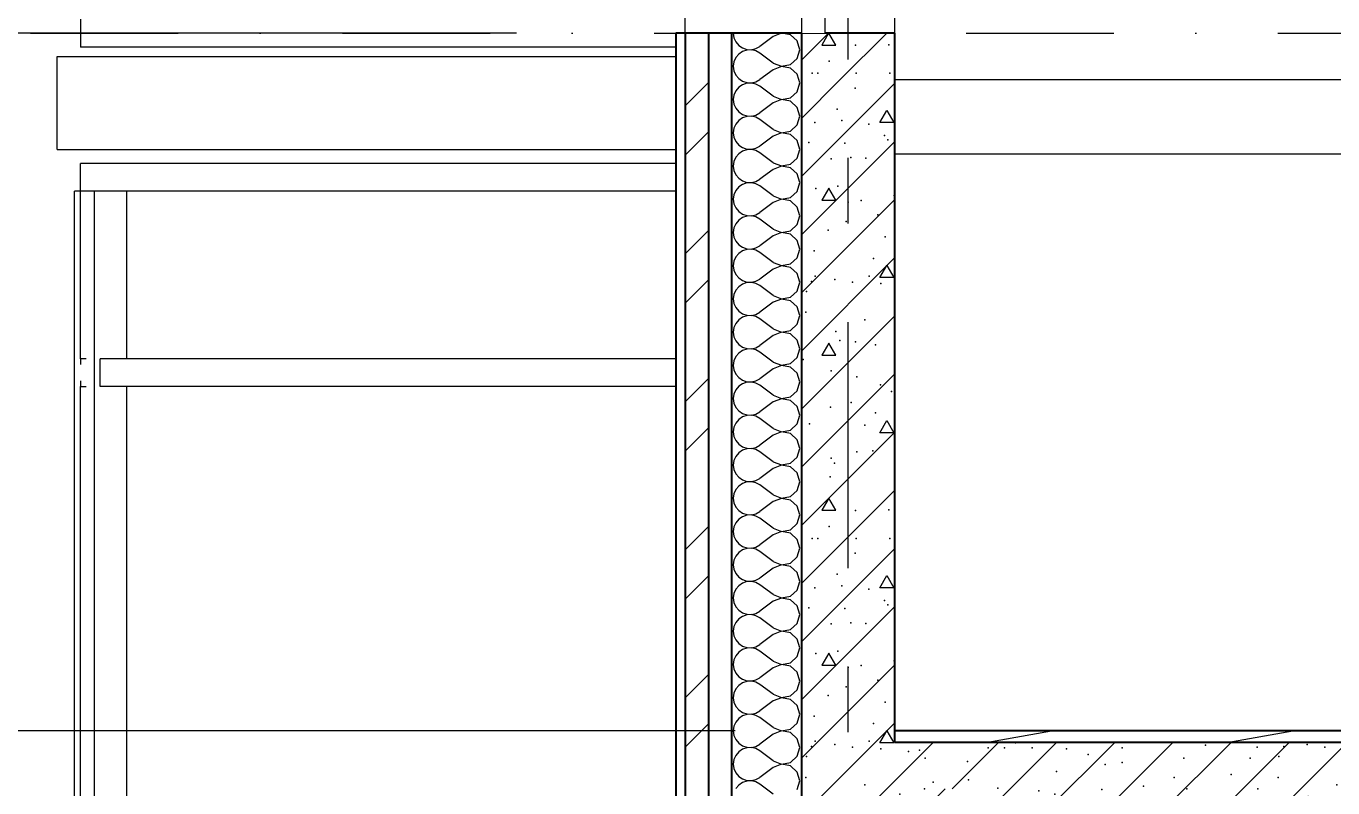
# Model space of a CAD drawing. Header units: millimetres. Extents: x 18162 to 7085488, y 72188 to 247925.
# Drawn here: x 3663562 to 3666372, y 114496 to 116133 of the extents above; entities that cross this region are included whole.
import ezdxf
from ezdxf.enums import TextEntityAlignment as Align

# ---------------------------------------------------------------- set-up
doc = ezdxf.new("R2010")
doc.units = ezdxf.units.MM
doc.header["$MEASUREMENT"] = 0
for name, pattern in [('Dot & Dashed', [670.277762, 317.5, -176.388889, 0, -176.388874]), ('Double Dashed', [1093.611073, 529.166651, -211.666656, 141.111112, -211.666656]), ('Wipeout_Contour', [1000, 0, -1000])]:
    doc.linetypes.add(name, pattern=pattern)
for name, color, linetype in [('Archicad Windows', 7, 'Continuous'), ('Finish - Wall', 7, 'Continuous'), ('Structural - Bearing', 7, 'Continuous'), ('Structural - Grid', 7, 'Continuous'), ('Structural - Stair & Railing', 7, 'Continuous')]:
    doc.layers.add(name, color=color, linetype=linetype)
doc.styles.add('GENERATED_STYLE_3', font='', dxfattribs={"width": 0.8})
doc.styles.get('GENERATED_STYLE_3').set_extended_font_data('ISOCPEUR MON')
doc.dimstyles.new('GENERATED_STYLE__7', dxfattribs={"dimtxt": 220.000005, "dimasz": 114, "dimexe": 0.18, "dimexo": 342.629951, "dimgap": 0, "dimtad": 1, "dimdec": 0, "dimzin": 0, "dimdsep": 46, "dimtxsty": 'GENERATED_STYLE_3', "dimblk": 'ARROWHEAD_2', "dimblk1": 'ARROWHEAD_2', "dimblk2": 'ARROWHEAD_2', "dimcen": 0.09, "dimclrd": 13, "dimclre": 13, "dimclrt": 13, "dimadec": 0, "dimazin": 0, "dimtfac": 1, "dimtdec": 4, "dimtmove": 0, "dimatfit": 3, "dimfxl": 1, "dimtolj": 1, "dimtzin": 0, "dimarcsym": 0})
pattern_1 = [(45, (3761974.73, 95118), (-159.09903, 159.09903), []), (45, (3761921.7, 95171.04), (-159.09903, 159.09903), [])]

# ---------------------------------------------------------------- blocks, each defined once
blk = doc.blocks.new('*X823', base_point=(3761974.7, 95118))
at = {"layer": 'Structural - Bearing', "color": 7, "linetype": 'Continuous', "lineweight": 9}
for p, q in [((3665097.5, 116018), (3665102.4, 116014.6)), ((3665102.4, 116014.6), (3665111.7, 116011.5)), ((3665131.1, 116013.2), (3665139.8, 116018)), ((3665225.5, 116010.9), (3665223.5, 116018)), ((3665088, 115993.9), (3665084, 115984.9)), ((3665094.2, 116001.5), (3665088, 115993.9)), ((3665102.4, 116007.1), (3665094.2, 116001.5)), ((3665111.7, 116010.2), (3665102.4, 116007.1)), ((3665111.7, 116011.5), (3665121.5, 116011)), ((3665121.5, 116010.7), (3665111.7, 116010.2)), ((3665121.5, 116011), (3665131.1, 116013.2)), ((3665131.1, 116008.5), (3665121.5, 116010.7)), ((3665139.8, 116003.7), (3665131.1, 116008.5)), ((3665168.3, 115982.3), (3665139.8, 116003.7)), ((3665205.7, 115978.9), (3665220.1, 115992.1)), ((3665220.1, 115992.1), (3665225.5, 116010.9)), ((3665084, 115984.9), (3665082.6, 115975.1)), ((3665082.6, 115975.1), (3665084, 115965.4)), ((3665084, 115965.4), (3665088, 115956.4)), ((3665168.3, 115968), (3665139.8, 115946.6)), ((3665168.3, 115982.3), (3665186.6, 115975.3)), ((3665186.6, 115975), (3665168.3, 115968)), ((3665186.6, 115975.3), (3665205.7, 115978.9)), ((3665205.7, 115971.4), (3665186.6, 115975)), ((3665220.1, 115958.2), (3665205.7, 115971.4)), ((3665225.5, 115939.4), (3665220.1, 115958.2)), ((3665088, 115956.4), (3665094.2, 115948.8)), ((3665094.2, 115930.1), (3665088, 115922.5)), ((3665094.2, 115948.8), (3665102.4, 115943.2)), ((3665102.4, 115935.7), (3665094.2, 115930.1)), ((3665102.4, 115943.2), (3665111.7, 115940.1)), ((3665111.7, 115938.8), (3665102.4, 115935.7)), ((3665111.7, 115940.1), (3665121.5, 115939.6)), ((3665121.5, 115939.3), (3665111.7, 115938.8)), ((3665121.5, 115939.6), (3665131.1, 115941.8)), ((3665131.1, 115937.1), (3665121.5, 115939.3)), ((3665131.1, 115941.8), (3665139.8, 115946.6)), ((3665139.8, 115932.3), (3665131.1, 115937.1)), ((3665168.3, 115910.9), (3665139.8, 115932.3)), ((3665220.1, 115920.7), (3665225.5, 115939.4)), ((3665084, 115913.5), (3665082.6, 115903.7)), ((3665082.6, 115903.7), (3665084, 115894)), ((3665088, 115922.5), (3665084, 115913.5)), ((3665168.3, 115910.9), (3665186.6, 115903.9)), ((3665186.6, 115903.6), (3665168.3, 115896.6)), ((3665186.6, 115903.9), (3665205.7, 115907.5)), ((3665205.7, 115900), (3665186.6, 115903.6)), ((3665205.7, 115907.5), (3665220.1, 115920.7)), ((3665084, 115894), (3665088, 115884.9)), ((3665088, 115884.9), (3665094.2, 115877.4)), ((3665094.2, 115877.4), (3665102.4, 115871.8)), ((3665131.1, 115870.4), (3665139.8, 115875.1)), ((3665168.3, 115896.6), (3665139.8, 115875.1)), ((3665220.1, 115886.8), (3665205.7, 115900)), ((3665225.5, 115868), (3665220.1, 115886.8)), ((3665088, 115851.1), (3665084, 115842.1)), ((3665094.2, 115858.7), (3665088, 115851.1)), ((3665102.4, 115864.2), (3665094.2, 115858.7)), ((3665102.4, 115871.8), (3665111.7, 115868.6)), ((3665111.7, 115867.4), (3665102.4, 115864.2)), ((3665111.7, 115868.6), (3665121.5, 115868.2)), ((3665121.5, 115867.9), (3665111.7, 115867.4)), ((3665121.5, 115868.2), (3665131.1, 115870.4)), ((3665131.1, 115865.6), (3665121.5, 115867.9)), ((3665139.8, 115860.9), (3665131.1, 115865.6)), ((3665168.3, 115839.4), (3665139.8, 115860.9)), ((3665205.7, 115836.1), (3665220.1, 115849.2)), ((3665220.1, 115849.2), (3665225.5, 115868)), ((3665084, 115842.1), (3665082.6, 115832.3)), ((3665082.6, 115832.3), (3665084, 115822.5)), ((3665084, 115822.5), (3665088, 115813.5)), ((3665168.3, 115825.1), (3665139.8, 115803.7)), ((3665168.3, 115839.4), (3665186.6, 115832.4)), ((3665186.6, 115832.1), (3665168.3, 115825.1)), ((3665186.6, 115832.4), (3665205.7, 115836.1)), ((3665205.7, 115828.5), (3665186.6, 115832.1)), ((3665220.1, 115815.4), (3665205.7, 115828.5)), ((3665088, 115813.5), (3665094.2, 115805.9)), ((3665094.2, 115805.9), (3665102.4, 115800.3)), ((3665102.4, 115792.8), (3665094.2, 115787.2)), ((3665102.4, 115800.3), (3665111.7, 115797.2)), ((3665111.7, 115796), (3665102.4, 115792.8)), ((3665111.7, 115797.2), (3665121.5, 115796.7)), ((3665121.5, 115796.4), (3665111.7, 115796)), ((3665121.5, 115796.7), (3665131.1, 115799)), ((3665131.1, 115794.2), (3665121.5, 115796.4)), ((3665131.1, 115799), (3665139.8, 115803.7)), ((3665139.8, 115789.4), (3665131.1, 115794.2)), ((3665168.3, 115768), (3665139.8, 115789.4)), ((3665225.5, 115796.6), (3665220.1, 115815.4)), ((3665220.1, 115777.8), (3665225.5, 115796.6)), ((3665084, 115770.6), (3665082.6, 115760.9)), ((3665088, 115779.6), (3665084, 115770.6)), ((3665094.2, 115787.2), (3665088, 115779.6)), ((3665168.3, 115768), (3665186.6, 115761)), ((3665186.6, 115761), (3665205.7, 115764.6)), ((3665205.7, 115764.6), (3665220.1, 115777.8)), ((3665082.6, 115760.9), (3665084, 115751.1)), ((3665084, 115751.1), (3665088, 115742.1)), ((3665088, 115742.1), (3665094.2, 115734.5)), ((3665094.2, 115734.5), (3665102.4, 115728.9)), ((3665168.3, 115753.7), (3665139.8, 115732.3)), ((3665186.6, 115760.7), (3665168.3, 115753.7)), ((3665205.7, 115757.1), (3665186.6, 115760.7)), ((3665220.1, 115743.9), (3665205.7, 115757.1)), ((3665225.5, 115725.1), (3665220.1, 115743.9)), ((3665088, 115708.2), (3665084, 115699.2)), ((3665094.2, 115715.8), (3665088, 115708.2)), ((3665102.4, 115721.4), (3665094.2, 115715.8)), ((3665102.4, 115728.9), (3665111.7, 115725.8)), ((3665111.7, 115724.5), (3665102.4, 115721.4)), ((3665111.7, 115725.8), (3665121.5, 115725.3)), ((3665121.5, 115725), (3665111.7, 115724.5)), ((3665121.5, 115725.3), (3665131.1, 115727.5)), ((3665131.1, 115722.8), (3665121.5, 115725)), ((3665131.1, 115727.5), (3665139.8, 115732.3)), ((3665139.8, 115718), (3665131.1, 115722.8)), ((3665168.3, 115696.6), (3665139.8, 115718)), ((3665205.7, 115693.2), (3665220.1, 115706.4)), ((3665220.1, 115706.4), (3665225.5, 115725.1)), ((3665084, 115699.2), (3665082.6, 115689.4)), ((3665082.6, 115689.4), (3665084, 115679.7)), ((3665084, 115679.7), (3665088, 115670.7)), ((3665168.3, 115682.3), (3665139.8, 115660.9)), ((3665168.3, 115696.6), (3665186.6, 115689.6)), ((3665186.6, 115689.3), (3665168.3, 115682.3)), ((3665186.6, 115689.6), (3665205.7, 115693.2)), ((3665205.7, 115685.7), (3665186.6, 115689.3)), ((3665220.1, 115672.5), (3665205.7, 115685.7)), ((3665088, 115670.7), (3665094.2, 115663.1)), ((3665094.2, 115663.1), (3665102.4, 115657.5)), ((3665102.4, 115650), (3665094.2, 115644.4)), ((3665102.4, 115657.5), (3665111.7, 115654.3)), ((3665111.7, 115653.1), (3665102.4, 115650)), ((3665111.7, 115654.3), (3665121.5, 115653.9)), ((3665121.5, 115653.6), (3665111.7, 115653.1)), ((3665121.5, 115653.9), (3665131.1, 115656.1)), ((3665131.1, 115651.3), (3665121.5, 115653.6)), ((3665131.1, 115656.1), (3665139.8, 115660.9)), ((3665139.8, 115646.6), (3665131.1, 115651.3)), ((3665225.5, 115653.7), (3665220.1, 115672.5)), ((3665220.1, 115634.9), (3665225.5, 115653.7)), ((3665084, 115627.8), (3665082.6, 115618)), ((3665088, 115636.8), (3665084, 115627.8)), ((3665094.2, 115644.4), (3665088, 115636.8)), ((3665168.3, 115625.1), (3665139.8, 115646.6)), ((3665168.3, 115625.1), (3665186.6, 115618.2)), ((3665186.6, 115618.2), (3665205.7, 115621.8)), ((3665205.7, 115621.8), (3665220.1, 115634.9)), ((3665082.6, 115618), (3665084, 115608.2)), ((3665084, 115608.2), (3665088, 115599.2)), ((3665088, 115599.2), (3665094.2, 115591.6)), ((3665168.3, 115610.9), (3665139.8, 115589.4)), ((3665186.6, 115617.9), (3665168.3, 115610.9)), ((3665205.7, 115614.2), (3665186.6, 115617.9)), ((3665220.1, 115601.1), (3665205.7, 115614.2)), ((3665225.5, 115582.3), (3665220.1, 115601.1)), ((3665088, 115565.4), (3665084, 115556.3)), ((3665094.2, 115572.9), (3665088, 115565.4)), ((3665094.2, 115591.6), (3665102.4, 115586.1)), ((3665102.4, 115578.5), (3665094.2, 115572.9)), ((3665102.4, 115586.1), (3665111.7, 115582.9)), ((3665111.7, 115581.7), (3665102.4, 115578.5)), ((3665111.7, 115582.9), (3665121.5, 115582.4)), ((3665121.5, 115582.1), (3665111.7, 115581.7)), ((3665121.5, 115582.4), (3665131.1, 115584.7)), ((3665131.1, 115579.9), (3665121.5, 115582.1)), ((3665131.1, 115584.7), (3665139.8, 115589.4)), ((3665139.8, 115575.1), (3665131.1, 115579.9)), ((3665168.3, 115553.7), (3665139.8, 115575.1)), ((3665220.1, 115563.5), (3665225.5, 115582.3)), ((3665084, 115556.3), (3665082.6, 115546.6)), ((3665082.6, 115546.6), (3665084, 115536.8)), ((3665084, 115536.8), (3665088, 115527.8)), ((3665168.3, 115539.4), (3665139.8, 115518)), ((3665168.3, 115553.7), (3665186.6, 115546.7)), ((3665186.6, 115546.4), (3665168.3, 115539.4)), ((3665186.6, 115546.7), (3665205.7, 115550.3)), ((3665205.7, 115542.8), (3665186.6, 115546.4)), ((3665205.7, 115550.3), (3665220.1, 115563.5)), ((3665220.1, 115529.6), (3665205.7, 115542.8)), ((3665088, 115527.8), (3665094.2, 115520.2)), ((3665094.2, 115520.2), (3665102.4, 115514.6)), ((3665102.4, 115514.6), (3665111.7, 115511.5)), ((3665111.7, 115510.2), (3665102.4, 115507.1)), ((3665111.7, 115511.5), (3665121.5, 115511)), ((3665121.5, 115510.7), (3665111.7, 115510.2)), ((3665121.5, 115511), (3665131.1, 115513.2)), ((3665131.1, 115508.5), (3665121.5, 115510.7)), ((3665131.1, 115513.2), (3665139.8, 115518)), ((3665139.8, 115503.7), (3665131.1, 115508.5)), ((3665225.5, 115510.9), (3665220.1, 115529.6)), ((3665220.1, 115492.1), (3665225.5, 115510.9)), ((3665084, 115484.9), (3665082.6, 115475.1)), ((3665088, 115493.9), (3665084, 115484.9)), ((3665094.2, 115501.5), (3665088, 115493.9)), ((3665102.4, 115507.1), (3665094.2, 115501.5)), ((3665168.3, 115482.3), (3665139.8, 115503.7)), ((3665168.3, 115482.3), (3665186.6, 115475.3)), ((3665205.7, 115478.9), (3665220.1, 115492.1)), ((3665082.6, 115475.1), (3665084, 115465.4)), ((3665084, 115465.4), (3665088, 115456.4)), ((3665088, 115456.4), (3665094.2, 115448.8)), ((3665168.3, 115468), (3665139.8, 115446.6)), ((3665186.6, 115475), (3665168.3, 115468)), ((3665186.6, 115475.3), (3665205.7, 115478.9)), ((3665205.7, 115471.4), (3665186.6, 115475)), ((3665220.1, 115458.2), (3665205.7, 115471.4)), ((3665225.5, 115439.4), (3665220.1, 115458.2)), ((3665094.2, 115430.1), (3665088, 115422.5)), ((3665094.2, 115448.8), (3665102.4, 115443.2)), ((3665102.4, 115435.7), (3665094.2, 115430.1)), ((3665102.4, 115443.2), (3665111.7, 115440.1)), ((3665111.7, 115438.8), (3665102.4, 115435.7)), ((3665111.7, 115440.1), (3665121.5, 115439.6)), ((3665121.5, 115439.3), (3665111.7, 115438.8)), ((3665121.5, 115439.6), (3665131.1, 115441.8)), ((3665131.1, 115437.1), (3665121.5, 115439.3)), ((3665131.1, 115441.8), (3665139.8, 115446.6)), ((3665139.8, 115432.3), (3665131.1, 115437.1)), ((3665168.3, 115410.9), (3665139.8, 115432.3)), ((3665220.1, 115420.7), (3665225.5, 115439.4)), ((3665084, 115413.5), (3665082.6, 115403.7)), ((3665082.6, 115403.7), (3665084, 115394)), ((3665088, 115422.5), (3665084, 115413.5)), ((3665168.3, 115396.6), (3665139.8, 115375.1)), ((3665168.3, 115410.9), (3665186.6, 115403.9)), ((3665186.6, 115403.6), (3665168.3, 115396.6)), ((3665186.6, 115403.9), (3665205.7, 115407.5)), ((3665205.7, 115400), (3665186.6, 115403.6)), ((3665205.7, 115407.5), (3665220.1, 115420.7)), ((3665220.1, 115386.8), (3665205.7, 115400)), ((3665084, 115394), (3665088, 115384.9)), ((3665088, 115384.9), (3665094.2, 115377.4)), ((3665094.2, 115377.4), (3665102.4, 115371.8)), ((3665102.4, 115371.8), (3665111.7, 115368.6)), ((3665111.7, 115368.6), (3665121.5, 115368.2)), ((3665121.5, 115368.2), (3665131.1, 115370.4)), ((3665131.1, 115370.4), (3665139.8, 115375.1)), ((3665225.5, 115368), (3665220.1, 115386.8)), ((3665220.1, 115349.2), (3665225.5, 115368)), ((3665084, 115342.1), (3665082.6, 115332.3)), ((3665088, 115351.1), (3665084, 115342.1)), ((3665094.2, 115358.7), (3665088, 115351.1)), ((3665102.4, 115364.2), (3665094.2, 115358.7)), ((3665111.7, 115367.4), (3665102.4, 115364.2)), ((3665121.5, 115367.9), (3665111.7, 115367.4)), ((3665131.1, 115365.6), (3665121.5, 115367.9)), ((3665139.8, 115360.9), (3665131.1, 115365.6)), ((3665168.3, 115339.4), (3665139.8, 115360.9)), ((3665205.7, 115336.1), (3665220.1, 115349.2)), ((3665082.6, 115332.3), (3665084, 115322.5)), ((3665084, 115322.5), (3665088, 115313.5)), ((3665088, 115313.5), (3665094.2, 115305.9)), ((3665168.3, 115325.1), (3665139.8, 115303.7)), ((3665168.3, 115339.4), (3665186.6, 115332.4)), ((3665186.6, 115332.1), (3665168.3, 115325.1)), ((3665186.6, 115332.4), (3665205.7, 115336.1)), ((3665205.7, 115328.5), (3665186.6, 115332.1)), ((3665220.1, 115315.4), (3665205.7, 115328.5)), ((3665225.5, 115296.6), (3665220.1, 115315.4)), ((3665094.2, 115287.2), (3665088, 115279.6)), ((3665094.2, 115305.9), (3665102.4, 115300.3)), ((3665102.4, 115292.8), (3665094.2, 115287.2)), ((3665102.4, 115300.3), (3665111.7, 115297.2)), ((3665111.7, 115296), (3665102.4, 115292.8)), ((3665111.7, 115297.2), (3665121.5, 115296.7)), ((3665121.5, 115296.4), (3665111.7, 115296)), ((3665121.5, 115296.7), (3665131.1, 115299)), ((3665131.1, 115294.2), (3665121.5, 115296.4)), ((3665131.1, 115299), (3665139.8, 115303.7)), ((3665139.8, 115289.4), (3665131.1, 115294.2)), ((3665168.3, 115268), (3665139.8, 115289.4)), ((3665220.1, 115277.8), (3665225.5, 115296.6)), ((3665084, 115270.6), (3665082.6, 115260.9)), ((3665082.6, 115260.9), (3665084, 115251.1)), ((3665088, 115279.6), (3665084, 115270.6)), ((3665168.3, 115268), (3665186.6, 115261)), ((3665186.6, 115260.7), (3665168.3, 115253.7)), ((3665186.6, 115261), (3665205.7, 115264.6)), ((3665205.7, 115257.1), (3665186.6, 115260.7)), ((3665205.7, 115264.6), (3665220.1, 115277.8)), ((3665220.1, 115243.9), (3665205.7, 115257.1)), ((3665084, 115251.1), (3665088, 115242.1)), ((3665088, 115242.1), (3665094.2, 115234.5)), ((3665094.2, 115234.5), (3665102.4, 115228.9)), ((3665102.4, 115228.9), (3665111.7, 115225.8)), ((3665121.5, 115225.3), (3665131.1, 115227.5)), ((3665131.1, 115227.5), (3665139.8, 115232.3)), ((3665168.3, 115253.7), (3665139.8, 115232.3)), ((3665225.5, 115225.1), (3665220.1, 115243.9)), ((3665088, 115208.2), (3665084, 115199.2)), ((3665094.2, 115215.8), (3665088, 115208.2)), ((3665102.4, 115221.4), (3665094.2, 115215.8)), ((3665111.7, 115224.5), (3665102.4, 115221.4)), ((3665111.7, 115225.8), (3665121.5, 115225.3)), ((3665121.5, 115225), (3665111.7, 115224.5)), ((3665131.1, 115222.8), (3665121.5, 115225)), ((3665139.8, 115218), (3665131.1, 115222.8)), ((3665168.3, 115196.6), (3665139.8, 115218)), ((3665205.7, 115193.2), (3665220.1, 115206.4)), ((3665220.1, 115206.4), (3665225.5, 115225.1)), ((3665084, 115199.2), (3665082.6, 115189.4)), ((3665082.6, 115189.4), (3665084, 115179.7)), ((3665084, 115179.7), (3665088, 115170.7)), ((3665168.3, 115182.3), (3665139.8, 115160.9)), ((3665168.3, 115196.6), (3665186.6, 115189.6)), ((3665186.6, 115189.3), (3665168.3, 115182.3)), ((3665186.6, 115189.6), (3665205.7, 115193.2)), ((3665205.7, 115185.7), (3665186.6, 115189.3)), ((3665220.1, 115172.5), (3665205.7, 115185.7)), ((3665225.5, 115153.7), (3665220.1, 115172.5)), ((3665088, 115170.7), (3665094.2, 115163.1)), ((3665094.2, 115144.4), (3665088, 115136.8)), ((3665094.2, 115163.1), (3665102.4, 115157.5)), ((3665102.4, 115150), (3665094.2, 115144.4)), ((3665102.4, 115157.5), (3665111.7, 115154.3)), ((3665111.7, 115153.1), (3665102.4, 115150)), ((3665111.7, 115154.3), (3665121.5, 115153.9)), ((3665121.5, 115153.6), (3665111.7, 115153.1)), ((3665121.5, 115153.9), (3665131.1, 115156.1)), ((3665131.1, 115151.3), (3665121.5, 115153.6)), ((3665131.1, 115156.1), (3665139.8, 115160.9)), ((3665139.8, 115146.6), (3665131.1, 115151.3)), ((3665168.3, 115125.1), (3665139.8, 115146.6)), ((3665220.1, 115134.9), (3665225.5, 115153.7)), ((3665084, 115127.8), (3665082.6, 115118)), ((3665082.6, 115118), (3665084, 115108.2)), ((3665088, 115136.8), (3665084, 115127.8)), ((3665168.3, 115125.1), (3665186.6, 115118.2)), ((3665186.6, 115117.9), (3665168.3, 115110.9)), ((3665186.6, 115118.2), (3665205.7, 115121.8)), ((3665205.7, 115114.2), (3665186.6, 115117.9)), ((3665205.7, 115121.8), (3665220.1, 115134.9)), ((3665084, 115108.2), (3665088, 115099.2)), ((3665088, 115099.2), (3665094.2, 115091.6)), ((3665094.2, 115091.6), (3665102.4, 115086.1)), ((3665131.1, 115084.7), (3665139.8, 115089.4)), ((3665168.3, 115110.9), (3665139.8, 115089.4)), ((3665220.1, 115101.1), (3665205.7, 115114.2)), ((3665225.5, 115082.3), (3665220.1, 115101.1)), ((3665088, 115065.4), (3665084, 115056.3)), ((3665094.2, 115072.9), (3665088, 115065.4)), ((3665102.4, 115078.5), (3665094.2, 115072.9)), ((3665102.4, 115086.1), (3665111.7, 115082.9)), ((3665111.7, 115081.7), (3665102.4, 115078.5)), ((3665111.7, 115082.9), (3665121.5, 115082.4)), ((3665121.5, 115082.1), (3665111.7, 115081.7)), ((3665121.5, 115082.4), (3665131.1, 115084.7)), ((3665131.1, 115079.9), (3665121.5, 115082.1)), ((3665139.8, 115075.1), (3665131.1, 115079.9)), ((3665168.3, 115053.7), (3665139.8, 115075.1)), ((3665205.7, 115050.3), (3665220.1, 115063.5)), ((3665220.1, 115063.5), (3665225.5, 115082.3)), ((3665084, 115056.3), (3665082.6, 115046.6)), ((3665082.6, 115046.6), (3665084, 115036.8)), ((3665084, 115036.8), (3665088, 115027.8)), ((3665168.3, 115039.4), (3665139.8, 115018)), ((3665168.3, 115053.7), (3665186.6, 115046.7)), ((3665186.6, 115046.4), (3665168.3, 115039.4)), ((3665186.6, 115046.7), (3665205.7, 115050.3)), ((3665205.7, 115042.8), (3665186.6, 115046.4)), ((3665220.1, 115029.6), (3665205.7, 115042.8)), ((3665088, 115027.8), (3665094.2, 115020.2)), ((3665094.2, 115020.2), (3665102.4, 115014.6)), ((3665102.4, 115007.1), (3665094.2, 115001.5)), ((3665102.4, 115014.6), (3665111.7, 115011.5)), ((3665111.7, 115010.2), (3665102.4, 115007.1)), ((3665111.7, 115011.5), (3665121.5, 115011)), ((3665121.5, 115010.7), (3665111.7, 115010.2)), ((3665121.5, 115011), (3665131.1, 115013.2)), ((3665131.1, 115008.5), (3665121.5, 115010.7)), ((3665131.1, 115013.2), (3665139.8, 115018)), ((3665139.8, 115003.7), (3665131.1, 115008.5)), ((3665168.3, 114982.3), (3665139.8, 115003.7)), ((3665225.5, 115010.9), (3665220.1, 115029.6)), ((3665220.1, 114992.1), (3665225.5, 115010.9)), ((3665084, 114984.9), (3665082.6, 114975.1)), ((3665082.6, 114975.1), (3665084, 114965.4)), ((3665088, 114993.9), (3665084, 114984.9)), ((3665094.2, 115001.5), (3665088, 114993.9)), ((3665168.3, 114982.3), (3665186.6, 114975.3)), ((3665186.6, 114975), (3665168.3, 114968)), ((3665186.6, 114975.3), (3665205.7, 114978.9)), ((3665205.7, 114971.4), (3665186.6, 114975)), ((3665205.7, 114978.9), (3665220.1, 114992.1)), ((3665084, 114965.4), (3665088, 114956.4)), ((3665088, 114956.4), (3665094.2, 114948.8)), ((3665094.2, 114948.8), (3665102.4, 114943.2)), ((3665131.1, 114941.8), (3665139.8, 114946.6)), ((3665168.3, 114968), (3665139.8, 114946.6)), ((3665220.1, 114958.2), (3665205.7, 114971.4)), ((3665225.5, 114939.4), (3665220.1, 114958.2)), ((3665088, 114922.5), (3665084, 114913.5)), ((3665094.2, 114930.1), (3665088, 114922.5)), ((3665102.4, 114935.7), (3665094.2, 114930.1)), ((3665102.4, 114943.2), (3665111.7, 114940.1)), ((3665111.7, 114938.8), (3665102.4, 114935.7)), ((3665111.7, 114940.1), (3665121.5, 114939.6)), ((3665121.5, 114939.3), (3665111.7, 114938.8)), ((3665121.5, 114939.6), (3665131.1, 114941.8)), ((3665131.1, 114937.1), (3665121.5, 114939.3)), ((3665139.8, 114932.3), (3665131.1, 114937.1)), ((3665168.3, 114910.9), (3665139.8, 114932.3)), ((3665205.7, 114907.5), (3665220.1, 114920.7)), ((3665220.1, 114920.7), (3665225.5, 114939.4)), ((3665084, 114913.5), (3665082.6, 114903.7)), ((3665082.6, 114903.7), (3665084, 114894)), ((3665084, 114894), (3665088, 114884.9)), ((3665168.3, 114896.6), (3665139.8, 114875.1)), ((3665168.3, 114910.9), (3665186.6, 114903.9)), ((3665186.6, 114903.6), (3665168.3, 114896.6)), ((3665186.6, 114903.9), (3665205.7, 114907.5)), ((3665205.7, 114900), (3665186.6, 114903.6)), ((3665220.1, 114886.8), (3665205.7, 114900)), ((3665088, 114884.9), (3665094.2, 114877.4)), ((3665094.2, 114877.4), (3665102.4, 114871.8)), ((3665102.4, 114864.2), (3665094.2, 114858.7)), ((3665102.4, 114871.8), (3665111.7, 114868.6)), ((3665111.7, 114867.4), (3665102.4, 114864.2)), ((3665111.7, 114868.6), (3665121.5, 114868.2)), ((3665121.5, 114867.9), (3665111.7, 114867.4)), ((3665121.5, 114868.2), (3665131.1, 114870.4)), ((3665131.1, 114865.6), (3665121.5, 114867.9)), ((3665131.1, 114870.4), (3665139.8, 114875.1)), ((3665139.8, 114860.9), (3665131.1, 114865.6)), ((3665225.5, 114868), (3665220.1, 114886.8)), ((3665220.1, 114849.2), (3665225.5, 114868)), ((3665084, 114842.1), (3665082.6, 114832.3)), ((3665088, 114851.1), (3665084, 114842.1)), ((3665094.2, 114858.7), (3665088, 114851.1)), ((3665168.3, 114839.4), (3665139.8, 114860.9)), ((3665168.3, 114839.4), (3665186.6, 114832.4)), ((3665186.6, 114832.4), (3665205.7, 114836.1)), ((3665205.7, 114836.1), (3665220.1, 114849.2)), ((3665082.6, 114832.3), (3665084, 114822.5)), ((3665084, 114822.5), (3665088, 114813.5)), ((3665088, 114813.5), (3665094.2, 114805.9)), ((3665168.3, 114825.1), (3665139.8, 114803.7)), ((3665186.6, 114832.1), (3665168.3, 114825.1)), ((3665205.7, 114828.5), (3665186.6, 114832.1)), ((3665220.1, 114815.4), (3665205.7, 114828.5)), ((3665225.5, 114796.6), (3665220.1, 114815.4)), ((3665088, 114779.6), (3665084, 114770.6)), ((3665094.2, 114787.2), (3665088, 114779.6)), ((3665094.2, 114805.9), (3665102.4, 114800.3)), ((3665102.4, 114792.8), (3665094.2, 114787.2)), ((3665102.4, 114800.3), (3665111.7, 114797.2)), ((3665111.7, 114796), (3665102.4, 114792.8)), ((3665111.7, 114797.2), (3665121.5, 114796.7)), ((3665121.5, 114796.4), (3665111.7, 114796)), ((3665121.5, 114796.7), (3665131.1, 114799)), ((3665131.1, 114794.2), (3665121.5, 114796.4)), ((3665131.1, 114799), (3665139.8, 114803.7)), ((3665139.8, 114789.4), (3665131.1, 114794.2)), ((3665168.3, 114768), (3665139.8, 114789.4)), ((3665220.1, 114777.8), (3665225.5, 114796.6)), ((3665084, 114770.6), (3665082.6, 114760.9)), ((3665082.6, 114760.9), (3665084, 114751.1)), ((3665084, 114751.1), (3665088, 114742.1)), ((3665168.3, 114753.7), (3665139.8, 114732.3)), ((3665168.3, 114768), (3665186.6, 114761)), ((3665186.6, 114760.7), (3665168.3, 114753.7)), ((3665186.6, 114761), (3665205.7, 114764.6)), ((3665205.7, 114757.1), (3665186.6, 114760.7)), ((3665205.7, 114764.6), (3665220.1, 114777.8)), ((3665220.1, 114743.9), (3665205.7, 114757.1)), ((3665088, 114742.1), (3665094.2, 114734.5)), ((3665094.2, 114734.5), (3665102.4, 114728.9)), ((3665102.4, 114728.9), (3665111.7, 114725.8)), ((3665111.7, 114724.5), (3665102.4, 114721.4)), ((3665111.7, 114725.8), (3665121.5, 114725.3)), ((3665121.5, 114725), (3665111.7, 114724.5)), ((3665121.5, 114725.3), (3665131.1, 114727.5)), ((3665131.1, 114722.8), (3665121.5, 114725)), ((3665131.1, 114727.5), (3665139.8, 114732.3)), ((3665139.8, 114718), (3665131.1, 114722.8)), ((3665225.5, 114725.1), (3665220.1, 114743.9)), ((3665220.1, 114706.4), (3665225.5, 114725.1)), ((3665084, 114699.2), (3665082.6, 114689.4)), ((3665088, 114708.2), (3665084, 114699.2)), ((3665094.2, 114715.8), (3665088, 114708.2)), ((3665102.4, 114721.4), (3665094.2, 114715.8)), ((3665168.3, 114696.6), (3665139.8, 114718)), ((3665168.3, 114696.6), (3665186.6, 114689.6)), ((3665205.7, 114693.2), (3665220.1, 114706.4)), ((3665082.6, 114689.4), (3665084, 114679.7)), ((3665084, 114679.7), (3665088, 114670.7)), ((3665088, 114670.7), (3665094.2, 114663.1)), ((3665168.3, 114682.3), (3665139.8, 114660.9)), ((3665186.6, 114689.3), (3665168.3, 114682.3)), ((3665186.6, 114689.6), (3665205.7, 114693.2)), ((3665205.7, 114685.7), (3665186.6, 114689.3)), ((3665220.1, 114672.5), (3665205.7, 114685.7)), ((3665225.5, 114653.7), (3665220.1, 114672.5)), ((3665094.2, 114644.4), (3665088, 114636.8)), ((3665094.2, 114663.1), (3665102.4, 114657.5)), ((3665102.4, 114650), (3665094.2, 114644.4)), ((3665102.4, 114657.5), (3665111.7, 114654.3)), ((3665111.7, 114653.1), (3665102.4, 114650)), ((3665111.7, 114654.3), (3665121.5, 114653.9)), ((3665121.5, 114653.6), (3665111.7, 114653.1)), ((3665121.5, 114653.9), (3665131.1, 114656.1)), ((3665131.1, 114651.3), (3665121.5, 114653.6)), ((3665131.1, 114656.1), (3665139.8, 114660.9)), ((3665139.8, 114646.6), (3665131.1, 114651.3)), ((3665168.3, 114625.1), (3665139.8, 114646.6)), ((3665220.1, 114634.9), (3665225.5, 114653.7)), ((3665084, 114627.8), (3665082.6, 114618)), ((3665082.6, 114618), (3665084, 114608.2)), ((3665088, 114636.8), (3665084, 114627.8)), ((3665168.3, 114610.9), (3665139.8, 114589.4)), ((3665168.3, 114625.1), (3665186.6, 114618.2)), ((3665186.6, 114617.9), (3665168.3, 114610.9)), ((3665186.6, 114618.2), (3665205.7, 114621.8)), ((3665205.7, 114614.2), (3665186.6, 114617.9)), ((3665205.7, 114621.8), (3665220.1, 114634.9)), ((3665220.1, 114601.1), (3665205.7, 114614.2)), ((3665084, 114608.2), (3665088, 114599.2)), ((3665088, 114599.2), (3665094.2, 114591.6)), ((3665094.2, 114591.6), (3665102.4, 114586.1)), ((3665102.4, 114586.1), (3665111.7, 114582.9)), ((3665111.7, 114581.7), (3665102.4, 114578.5)), ((3665111.7, 114582.9), (3665121.5, 114582.4)), ((3665121.5, 114582.1), (3665111.7, 114581.7)), ((3665121.5, 114582.4), (3665131.1, 114584.7)), ((3665131.1, 114579.9), (3665121.5, 114582.1)), ((3665131.1, 114584.7), (3665139.8, 114589.4)), ((3665225.5, 114582.3), (3665220.1, 114601.1)), ((3665220.1, 114563.5), (3665225.5, 114582.3)), ((3665084, 114556.3), (3665082.6, 114546.6)), ((3665088, 114565.4), (3665084, 114556.3)), ((3665094.2, 114572.9), (3665088, 114565.4)), ((3665102.4, 114578.5), (3665094.2, 114572.9)), ((3665139.8, 114575.1), (3665131.1, 114579.9)), ((3665168.3, 114553.7), (3665139.8, 114575.1)), ((3665168.3, 114553.7), (3665186.6, 114546.7)), ((3665205.7, 114550.3), (3665220.1, 114563.5)), ((3665082.6, 114546.6), (3665084, 114536.8)), ((3665084, 114536.8), (3665088, 114527.8)), ((3665088, 114527.8), (3665094.2, 114520.2)), ((3665168.3, 114539.4), (3665139.8, 114518)), ((3665186.6, 114546.4), (3665168.3, 114539.4)), ((3665186.6, 114546.7), (3665205.7, 114550.3)), ((3665205.7, 114542.8), (3665186.6, 114546.4)), ((3665220.1, 114529.6), (3665205.7, 114542.8)), ((3665225.5, 114510.9), (3665220.1, 114529.6)), ((3665094.2, 114501.5), (3665088, 114493.9)), ((3665094.2, 114520.2), (3665102.4, 114514.6)), ((3665102.4, 114507.1), (3665094.2, 114501.5)), ((3665102.4, 114514.6), (3665111.7, 114511.5)), ((3665111.7, 114510.2), (3665102.4, 114507.1)), ((3665111.7, 114511.5), (3665121.5, 114511)), ((3665121.5, 114510.7), (3665111.7, 114510.2)), ((3665121.5, 114511), (3665131.1, 114513.2)), ((3665131.1, 114508.5), (3665121.5, 114510.7)), ((3665131.1, 114513.2), (3665139.8, 114518)), ((3665139.8, 114503.7), (3665131.1, 114508.5)), ((3665168.3, 114482.3), (3665139.8, 114503.7)), ((3665220.1, 114492.1), (3665225.5, 114510.9))]:
    blk.add_line(p, q, dxfattribs=at)
blk = doc.blocks.new('*X825', base_point=(3761974.7, 95118))
at = {"layer": 'Structural - Bearing', "color": 7, "linetype": 'Continuous', "lineweight": 9}
for p, q in [((3665229.1, 115934.6), (3665312.4, 116018)), ((3665229.1, 115809.6), (3665429.1, 116009.6)), ((3665397.6, 115925.7), (3665412.8, 115951.7)), ((3665412.8, 115951.7), (3665427.7, 115925.6)), ((3665427.7, 115925.6), (3665397.6, 115925.7)), ((3665229.1, 115684.6), (3665429.1, 115884.6)), ((3665287.8, 115785), (3665272.9, 115759)), ((3665302.9, 115759), (3665287.8, 115785)), ((3665229.1, 115559.6), (3665429.1, 115759.6)), ((3665272.9, 115759), (3665302.9, 115759)), ((3665229.1, 115434.6), (3665429.1, 115634.6)), ((3665397.6, 115592.3), (3665412.8, 115618.4)), ((3665412.8, 115618.4), (3665427.7, 115592.3)), ((3665427.7, 115592.3), (3665397.6, 115592.3)), ((3665229.1, 115309.6), (3665429.1, 115509.6)), ((3665287.8, 115451.7), (3665272.9, 115425.6)), ((3665272.9, 115425.6), (3665302.9, 115425.7)), ((3665302.9, 115425.7), (3665287.8, 115451.7)), ((3665229.1, 115184.6), (3665429.1, 115384.6)), ((3665397.6, 115259), (3665412.8, 115285)), ((3665412.8, 115285), (3665427.7, 115259)), ((3665287.8, 115118.3), (3665429.1, 115259.6)), ((3665427.7, 115259), (3665397.6, 115259)), ((3665229.1, 114934.6), (3665412.8, 115118.3)), ((3665229.1, 115059.6), (3665287.8, 115118.3)), ((3665287.8, 115118.3), (3665272.9, 115092.3)), ((3665302.9, 115092.3), (3665287.8, 115118.3)), ((3665412.8, 115118.3), (3665429.1, 115134.6)), ((3665272.9, 115092.3), (3665302.9, 115092.3)), ((3665229.1, 114809.6), (3665429.1, 115009.6)), ((3665397.6, 114925.7), (3665412.8, 114951.7)), ((3665412.8, 114951.7), (3665427.7, 114925.6)), ((3665427.7, 114925.6), (3665397.6, 114925.7)), ((3665229.1, 114684.6), (3665429.1, 114884.6)), ((3665287.8, 114785), (3665272.9, 114759)), ((3665302.9, 114759), (3665287.8, 114785)), ((3665229.1, 114559.6), (3665429.1, 114759.6)), ((3665272.9, 114759), (3665302.9, 114759)), ((3665229.1, 114434.6), (3665429.1, 114634.6)), ((3665397.6, 114592.3), (3665412.8, 114618.3)), ((3665412.8, 114618.3), (3665427.7, 114592.3)), ((3665427.7, 114592.3), (3665397.6, 114592.3)), ((3665229.1, 114309.6), (3665429.1, 114509.6))]:
    blk.add_line(p, q, dxfattribs=at)
for p in [(3665344.5, 116000), (3665306.1, 115954.6), (3665315.8, 115930), (3665257.8, 115925.7), (3665374.1, 115922.6), (3665244.8, 115882.6), (3665322.1, 115881.1), (3665408, 115898), (3665414.8, 115888.8), (3665293, 115848.1), (3665335.1, 115850.5), (3665367.7, 115848.9), (3665367.7, 115848.9), (3665229.4, 115844), (3665259.9, 115784), (3665307.6, 115789.2), (3665428.6, 115768.8), (3665329.5, 115754.4), (3665357.8, 115758.3), (3665325.2, 115712.8), (3665393.3, 115727.2), (3665286.5, 115694.1), (3665409.1, 115679.9), (3665256.8, 115649.9), (3665383.9, 115633.8), (3665258.7, 115595.8), (3665374.6, 115595.8), (3665251, 115584.4), (3665300.9, 115588.5), (3665339.1, 115582.8), (3665399.7, 115579.8), (3665240.2, 115562.7), (3665238.5, 115517.9), (3665365.1, 115501.8), (3665303.1, 115476.7), (3665311.4, 115456.9), (3665345.3, 115454.6), (3665388.3, 115447.6), (3665233.1, 115416.3), (3665293.2, 115392.3), (3665348, 115379.4), (3665399.4, 115361.8), (3665422.5, 115347.9), (3665291.4, 115314), (3665336.2, 115323.6), (3665388.5, 115301.6), (3665246.4, 115278.4), (3665365.4, 115275.3), (3665292.7, 115204.2), (3665348.5, 115217.7), (3665382.4, 115219.7), (3665300.5, 115193.4), (3665291.2, 115164), (3665345, 115091.7), (3665417.2, 115092.9), (3665252.3, 115031.6), (3665264.4, 115031.7), (3665289, 115057.7), (3665347.1, 115031.6), (3665419.2, 115031.6), (3665344.5, 115000), (3665306.1, 114954.6), (3665257.8, 114925.7), (3665315.8, 114929.9), (3665374.1, 114922.6), (3665408, 114898), (3665244.8, 114882.6), (3665322.1, 114881.1), (3665414.8, 114888.8), (3665229.4, 114844), (3665293, 114848), (3665335.1, 114850.5), (3665367.7, 114848.9), (3665367.7, 114848.9), (3665259.9, 114784), (3665307.6, 114789.2), (3665329.5, 114754.4), (3665357.8, 114758.2), (3665428.6, 114768.8), (3665393.3, 114727.1), (3665286.5, 114694.1), (3665325.2, 114712.8), (3665409.1, 114679.9), (3665256.8, 114649.9), (3665383.9, 114633.8), (3665251, 114584.4), (3665258.7, 114595.8), (3665300.9, 114588.5), (3665339.1, 114582.8), (3665374.6, 114595.8), (3665240.2, 114562.7), (3665399.7, 114579.7), (3665238.5, 114517.9), (3665365.1, 114501.8)]:
    blk.add_point(p, dxfattribs=at)
blk = doc.blocks.new('*X832', base_point=(3761974.7, 95118))
at = {"layer": 'Structural - Stair & Railing', "color": 7, "linetype": 'Continuous', "lineweight": 9}
for p, q in [((3665429.1, 114509.6), (3665512.5, 114593)), ((3665552.9, 114493.3), (3665652.6, 114593)), ((3665627.6, 114443), (3665777.6, 114593)), ((3665662.8, 114592.3), (3665663.2, 114593)), ((3665692.8, 114592.3), (3665662.8, 114592.3)), ((3665692.4, 114593), (3665692.8, 114592.3)), ((3665752.6, 114443), (3665902.6, 114593)), ((3665877.6, 114443), (3666027.6, 114593)), ((3665912.8, 114592.3), (3665913.2, 114593)), ((3665942.8, 114592.3), (3665912.8, 114592.3)), ((3665942.4, 114593), (3665942.8, 114592.3)), ((3666002.6, 114443), (3666152.6, 114593)), ((3666127.6, 114443), (3666277.6, 114593)), ((3666162.8, 114592.3), (3666163.2, 114593)), ((3666192.8, 114592.3), (3666162.8, 114592.3)), ((3666192.4, 114593), (3666192.8, 114592.3)), ((3666252.6, 114443), (3666402.6, 114593)), ((3666377.6, 114443), (3666527.6, 114593)), ((3666412.8, 114592.3), (3666413.2, 114593)), ((3666442.8, 114592.3), (3666412.8, 114592.3)), ((3666442.4, 114593), (3666442.8, 114592.3)), ((3666568, 114493.3), (3666667.7, 114593)), ((3666677.9, 114592.3), (3666678.3, 114593)), ((3666704, 114592.3), (3666677.9, 114592.3)), ((3666642.7, 114443), (3666704, 114504.3)), ((3665487.5, 114443), (3665537.8, 114493.3)), ((3666502.6, 114443), (3666552.9, 114493.3)), ((3665547.9, 114443), (3665552.9, 114451.7)), ((3665557.9, 114443), (3665552.9, 114451.7)), ((3665802.9, 114451.7), (3665797.9, 114443)), ((3665807.9, 114443), (3665802.9, 114451.7)), ((3666052.9, 114451.7), (3666047.9, 114443)), ((3666057.9, 114443), (3666052.9, 114451.7)), ((3666302.9, 114451.7), (3666297.9, 114443)), ((3666307.9, 114443), (3666302.9, 114451.7)), ((3666563, 114443), (3666568, 114451.7)), ((3666573.1, 114443), (3666568, 114451.7))]:
    blk.add_line(p, q, dxfattribs=at)
for p in [(3665630.7, 114581.5), (3665665.9, 114581.8), (3665689.1, 114592.1), (3665918.3, 114581.8), (3666098, 114587.6), (3666209, 114582.8), (3666266.1, 114584.4), (3666316, 114588.5), (3666354.2, 114582.8), (3666645.9, 114581.5), (3666681.1, 114581.8), (3665459.6, 114573.5), (3665483.1, 114576.5), (3665495.2, 114559.6), (3665725.3, 114581.3), (3665798.6, 114579.3), (3665845.8, 114567.4), (3666051.3, 114559.6), (3666193.5, 114559.7), (3666255.3, 114562.7), (3666414.9, 114579.7), (3666474.7, 114573.5), (3666498.2, 114576.5), (3666510.3, 114559.6), (3665586.2, 114551.9), (3665777.2, 114530.7), (3665882.3, 114545.8), (3665918.8, 114550.1), (3666601.3, 114551.9), (3665512.3, 114508.1), (3665588.1, 114512.5), (3665964.7, 114499.4), (3666030.4, 114517.9), (3666152.8, 114524.3), (3666253.6, 114517.9), (3666380.3, 114501.8), (3666527.4, 114508.1), (3666603.3, 114512.5), (3665441, 114481.9), (3665493.6, 114493.2), (3665651.1, 114494.7), (3665739.3, 114489.1), (3665774.2, 114481.9), (3665874.8, 114492.1), (3665906.1, 114471.5), (3666057.5, 114493.2), (3666210.2, 114493.1), (3666318.2, 114476.7), (3666456.1, 114481.9), (3666508.7, 114493.2), (3666666.2, 114494.7), (3665488.7, 114459.1), (3665678.9, 114453), (3665820.1, 114462.1), (3665834.9, 114451.6), (3665935.1, 114446.6), (3665948.6, 114458.1), (3666076, 114463.3), (3666108.5, 114462.3), (3666216.7, 114456.1), (3666326.5, 114456.9), (3666360.4, 114454.5), (3666403.4, 114447.6), (3666503.8, 114459.1), (3666694, 114453)]:
    blk.add_point(p, dxfattribs=at)
blk = doc.blocks.new('*X835', base_point=(3761974.7, 95118))
at = {"layer": 'Structural - Bearing', "color": 7, "linetype": 'Continuous', "lineweight": 9}
for p, q in [((3665082.6, 116118), (3665084, 116108.2)), ((3665084, 116108.2), (3665088, 116099.2)), ((3665088, 116099.2), (3665094.2, 116091.6)), ((3665168.3, 116110.9), (3665139.8, 116089.4)), ((3665186.6, 116117.9), (3665168.3, 116110.9)), ((3665205.7, 116114.2), (3665186.6, 116117.9)), ((3665220.1, 116101.1), (3665205.7, 116114.2)), ((3665225.5, 116082.3), (3665220.1, 116101.1)), ((3665094.2, 116072.9), (3665088, 116065.4)), ((3665094.2, 116091.6), (3665102.4, 116086.1)), ((3665102.4, 116078.5), (3665094.2, 116072.9)), ((3665102.4, 116086.1), (3665111.7, 116082.9)), ((3665111.7, 116081.7), (3665102.4, 116078.5)), ((3665111.7, 116082.9), (3665121.5, 116082.4)), ((3665121.5, 116082.1), (3665111.7, 116081.7)), ((3665121.5, 116082.4), (3665131.1, 116084.7)), ((3665131.1, 116079.9), (3665121.5, 116082.1)), ((3665131.1, 116084.7), (3665139.8, 116089.4)), ((3665139.8, 116075.1), (3665131.1, 116079.9)), ((3665168.3, 116053.7), (3665139.8, 116075.1)), ((3665220.1, 116063.5), (3665225.5, 116082.3)), ((3665084, 116056.3), (3665082.6, 116046.6)), ((3665082.6, 116046.6), (3665084, 116036.8)), ((3665088, 116065.4), (3665084, 116056.3)), ((3665168.3, 116053.7), (3665186.6, 116046.7)), ((3665186.6, 116046.4), (3665168.3, 116039.4)), ((3665186.6, 116046.7), (3665205.7, 116050.3)), ((3665205.7, 116042.8), (3665186.6, 116046.4)), ((3665205.7, 116050.3), (3665220.1, 116063.5)), ((3665220.1, 116029.6), (3665205.7, 116042.8)), ((3665084, 116036.8), (3665088, 116027.8)), ((3665088, 116027.8), (3665094.2, 116020.2)), ((3665094.2, 116020.2), (3665097.5, 116018)), ((3665168.3, 116039.4), (3665139.8, 116018)), ((3665223.5, 116018), (3665220.1, 116029.6))]:
    blk.add_line(p, q, dxfattribs=at)
blk = doc.blocks.new('*X837', base_point=(3761974.7, 95118))
at = {"layer": 'Structural - Bearing', "color": 7, "linetype": 'Continuous', "lineweight": 9}
for p, q in [((3665229.1, 116059.6), (3665287.4, 116118)), ((3665287.6, 116118), (3665272.9, 116092.3)), ((3665302.9, 116092.3), (3665288, 116118)), ((3665312.4, 116018), (3665412.4, 116118)), ((3665272.9, 116092.3), (3665302.9, 116092.3))]:
    blk.add_line(p, q, dxfattribs=at)
for p in [(3665345, 116091.8), (3665417.2, 116092.9), (3665289, 116057.7), (3665252.3, 116031.6), (3665264.4, 116031.7), (3665347.1, 116031.6), (3665419.2, 116031.6)]:
    blk.add_point(p, dxfattribs=at)
blk = doc.blocks.new('Standard grid marker[358]_3', base_point=(3665329.1, 147118))
at = {"layer": 'Structural - Grid', "color": 13, "linetype": 'Double Dashed', "lineweight": 13}
blk.add_line((3665329.1, 146118), (3665329.1, 88118), dxfattribs=at)
at = {"layer": 'Structural - Grid', "color": 13, "lineweight": 13, "style": 'GENERATED_STYLE_3'}
blk.add_attdef('AC_MarkerText_1', text='', height=250, rotation=360, dxfattribs=at).set_placement((3665329.1, 86943), align=Align.TOP_CENTER)
blk = doc.blocks.new('*D1211', base_point=(3761974.7, 95118))
at = {"color": 12, "linetype": 'Continuous', "lineweight": 35}
for p, q in [((3661904.5, 114661.3), (3662054.5, 114574.7)), ((3661904.5, 113961.3), (3662054.5, 113874.7))]:
    blk.add_line(p, q, dxfattribs=at)
at = {"color": 13, "linetype": 'Continuous', "lineweight": 13}
for p, q in [((3665086.4, 114618), (3661867, 114618)), ((3661979.5, 113918), (3661979.5, 114618)), ((3664636.4, 113918), (3661867, 113918))]:
    blk.add_line(p, q, dxfattribs=at)
at = {"color": 13, "lineweight": 13, "insert": (3661999.4, 114083.6), "char_height": 220, "attachment_point": 7, "rotation": 90, "style": 'GENERATED_STYLE_3'}
blk.add_mtext('\\A1;{\\pql;\\fISOCPEUR MON|b0|i0|c0|p0;\\W0.800000;700}', dxfattribs=at)
blk = doc.blocks.new('ARROWHEAD_2')
at = {"color": 0, "linetype": 'Continuous', "lineweight": 0}
for p, q in [((-0.378, -0.655), (0.378, 0.655)), ((0, 0), (-1, 0))]:
    blk.add_line(p, q, dxfattribs=at)
blk = doc.blocks.new('*D1212', base_point=(3761974.7, 95118))
at = {"color": 12, "linetype": 'Continuous', "lineweight": 35}
for p, q in [((3661904.5, 116161.3), (3662054.5, 116074.7)), ((3661904.5, 114661.3), (3662054.5, 114574.7))]:
    blk.add_line(p, q, dxfattribs=at)
at = {"color": 13, "linetype": 'Continuous', "lineweight": 13}
for p, q in [((3664616.4, 116118), (3661867, 116118)), ((3661979.5, 114618), (3661979.5, 116118)), ((3665086.4, 114618), (3661867, 114618))]:
    blk.add_line(p, q, dxfattribs=at)
at = {"color": 13, "lineweight": 13, "insert": (3662043.3, 115108.9), "char_height": 220, "attachment_point": 7, "rotation": 90, "style": 'GENERATED_STYLE_3'}
blk.add_mtext('\\A1;{\\pql;\\fISOCPEUR MON|b0|i0|c0|p0;\\W0.800000;1,500}', dxfattribs=at)
blk = doc.blocks.new('*D1213', base_point=(3761974.7, 95118))
at = {"color": 12, "linetype": 'Continuous', "lineweight": 35}
for p, q in [((3661904.5, 116961.3), (3662054.5, 116874.7)), ((3661904.5, 116161.3), (3662054.5, 116074.7))]:
    blk.add_line(p, q, dxfattribs=at)
at = {"color": 13, "linetype": 'Continuous', "lineweight": 13}
for p, q in [((3664636.4, 116918), (3661867, 116918)), ((3661979.5, 116118), (3661979.5, 116918)), ((3664616.4, 116118), (3661867, 116118))]:
    blk.add_line(p, q, dxfattribs=at)
at = {"color": 13, "lineweight": 13, "insert": (3661999.4, 116333.6), "char_height": 220, "attachment_point": 7, "rotation": 90, "style": 'GENERATED_STYLE_3'}
blk.add_mtext('\\A1;{\\pql;\\fISOCPEUR MON|b0|i0|c0|p0;\\W0.800000;800}', dxfattribs=at)
blk = doc.blocks.new('*D1241', base_point=(3761974.7, 95118))
at = {"color": 12, "linetype": 'Continuous', "lineweight": 35}
for p, q in [((3661304.2, 133911.3), (3661454.2, 133824.7)), ((3661304.2, 101111.3), (3661454.2, 101024.7))]:
    blk.add_line(p, q, dxfattribs=at)
at = {"color": 13, "linetype": 'Continuous', "lineweight": 13}
for p, q in [((3664516.7, 133868), (3661266.7, 133868)), ((3661379.2, 101068), (3661379.2, 133868)), ((3664436.4, 101068), (3661266.7, 101068))]:
    blk.add_line(p, q, dxfattribs=at)
at = {"color": 13, "lineweight": 13, "char_height": 220, "attachment_point": 7, "rotation": 90, "style": 'GENERATED_STYLE_3'}
for s, insert in [('\\A1;{\\pql;\\fISOCPEUR MON|b0|i0|c0|p0;\\W0.800000;200}', (3661399, 133455.8)), ('\\A1;{\\pql;\\fISOCPEUR MON|b0|i0|c0|p0;\\W0.800000;32,800}', (3661443, 116945.5))]:
    blk.add_mtext(s, dxfattribs=dict(at, insert=insert))
blk = doc.blocks.new('*D1248', base_point=(3761974.7, 95118))
at = {"color": 13, "linetype": 'Continuous', "lineweight": 13}
for p, q in [((3660779.6, 145568), (3660779.6, 145641.4)), ((3664636.4, 145568), (3660667.1, 145568)), ((3660779.6, 90368), (3660779.6, 145568)), ((3664786.4, 90368), (3660667.1, 90368)), ((3660779.6, 90294.7), (3660779.6, 90368))]:
    blk.add_line(p, q, dxfattribs=at)
at = {"color": 12, "linetype": 'Continuous', "lineweight": 35}
for p, q in [((3660854.6, 145524.7), (3660704.6, 145611.3)), ((3660704.6, 90411.3), (3660854.6, 90324.7))]:
    blk.add_line(p, q, dxfattribs=at)
at = {"color": 13, "lineweight": 13, "insert": (3660843.4, 117629.9), "char_height": 220, "attachment_point": 7, "rotation": 90, "style": 'GENERATED_STYLE_3'}
blk.add_mtext('\\A1;{\\pql;\\fISOCPEUR MON|b0|i0|c0|p0;\\W0.800000;55,200}', dxfattribs=at)

msp = doc.modelspace()

# ---------------------------------------------------------------- hatches: boundary and pattern name
at = {"layer": 'Structural - Bearing', "linetype": 'Continuous', "lineweight": 9}
h = msp.add_hatch(dxfattribs=at)
h.set_pattern_fill('Gypsum_0003', style=0, pattern_type=2)
h.set_pattern_definition([(0, (3761974.73, 95118.01), (0, 75), [0, -75])])
h.paths.add_polyline_path([(3664959.1, 116118), (3664959.1, 113918), (3664979.1, 113918), (3664979.1, 116118)])
h = msp.add_hatch(dxfattribs=at)
h.set_pattern_fill('Steel_0003', style=0, pattern_type=2)
h.set_pattern_definition(pattern_1)
h.paths.add_polyline_path([(3664979.1, 116018), (3665029.1, 116018), (3665029.1, 116118), (3664979.1, 116118)])
h = msp.add_hatch(dxfattribs=at)
h.set_pattern_fill('Steel_0003', style=0, pattern_type=2)
h.set_pattern_definition(pattern_1)
h.paths.add_polyline_path([(3664979.1, 113918), (3665029.1, 113918), (3665029.1, 116018), (3664979.1, 116018)])
at = {"layer": 'Structural - Stair & Railing', "linetype": 'Continuous', "lineweight": 9}
h = msp.add_hatch(dxfattribs=at)
h.set_pattern_fill('Wood_0003', style=0, pattern_type=2)
h.set_pattern_definition([(10, (3761974.73, 95118.01), (-15.628336, 88.632695), [])])
h.paths.add_polyline_path([(3665429.1, 114618), (3665429.1, 114593), (3666729.1, 114593), (3666729.1, 114618)])

# ---------------------------------------------------------------- linework, layer by layer
at = {"layer": 'Archicad Windows', "color": 7, "linetype": 'Continuous', "lineweight": 9}
for p, q in [((3664979.1, 116118), (3664979.1, 116918)), ((3665429.1, 116918), (3665429.1, 116118))]:
    msp.add_line(p, q, dxfattribs=at)
at = {"layer": 'Finish - Wall', "color": 7, "linetype": 'Continuous', "lineweight": 9}
for p, q in [((3663679.1, 116148), (3663679.1, 116088)), ((3664959.1, 116088), (3663679.1, 116088)), ((3664959.1, 115838), (3663679.1, 115838)), ((3663679.1, 115778), (3663679.1, 115838)), ((3663679.1, 115778), (3663666.6, 115778)), ((3663666.6, 115388), (3663666.6, 115778)), ((3663696.6, 115778), (3663679.1, 115778)), ((3663679.1, 115418), (3663679.1, 115778)), ((3663709.1, 115778), (3663696.6, 115778)), ((3663721.5, 115778), (3663709.1, 115778)), ((3663709.1, 115388), (3663709.1, 115778)), ((3664959.1, 115778), (3663721.5, 115778)), ((3663779.1, 115418), (3663779.1, 115778)), ((3663691.6, 115418), (3663679.1, 115418)), ((3663679.1, 115418), (3663679.1, 115405.4)), ((3663721.5, 115358), (3663721.5, 115418)), ((3664959.1, 115418), (3663721.5, 115418)), ((3663666.6, 114258), (3663666.6, 115388)), ((3663679.1, 115370.6), (3663679.1, 115358)), ((3663709.1, 114258), (3663709.1, 115388)), ((3663679.1, 115358), (3663691.6, 115358)), ((3663679.1, 114288), (3663679.1, 115358)), ((3664959.1, 115358), (3663721.5, 115358)), ((3663779.1, 114288), (3663779.1, 115358))]:
    msp.add_line(p, q, dxfattribs=at)
at = {"layer": 'Structural - Bearing', "color": 7, "linetype": 'Continuous', "lineweight": 25}
for p, q in [((3664959.1, 116118), (3664959.1, 113918)), ((3664979.1, 116118), (3664959.1, 116118)), ((3665029.1, 116118), (3665029.1, 116018)), ((3665079.1, 116118), (3665079.1, 116018)), ((3665229.1, 116118), (3665229.1, 116018)), ((3665429.1, 116118), (3665429.1, 116018)), ((3665029.1, 116018), (3665029.1, 113918)), ((3665079.1, 116018), (3665079.1, 113918)), ((3665229.1, 116018), (3665229.1, 113918)), ((3665429.1, 116018), (3665429.1, 114618)), ((3665429.1, 114618), (3665429.1, 114593))]:
    msp.add_line(p, q, dxfattribs=at)
at = {"layer": 'Structural - Bearing', "color": 7, "linetype": 'Continuous', "lineweight": 9}
for p, q in [((3663629.1, 116068), (3664959.1, 116068)), ((3663629.1, 115868), (3663629.1, 116068)), ((3665429.1, 116018), (3667329.1, 116018)), ((3663629.1, 115868), (3664959.1, 115868)), ((3667009.1, 115858), (3665429.1, 115858))]:
    msp.add_line(p, q, dxfattribs=at)
at = {"layer": 'Structural - Bearing', "color": 7, "linetype": 'Continuous', "lineweight": 25, "flags": 128}
for points in [[(3665429.1, 116118), (3665279.1, 116118), (3665229.1, 116118), (3665079.1, 116118), (3665029.1, 116118), (3664979.1, 116118)], [(3664979.1, 116118), (3664979.1, 116018), (3664979.1, 113918)]]:
    msp.add_lwpolyline(points, dxfattribs=at)
at = {"layer": 'Structural - Stair & Railing', "color": 7, "linetype": 'Continuous', "lineweight": 25}
for p, q in [((3666729.1, 114618), (3665429.1, 114618)), ((3666704, 114593), (3665429.1, 114593))]:
    msp.add_line(p, q, dxfattribs=at)

# ---------------------------------------------------------------- block references
at = {"layer": 'Structural - Bearing', "lineweight": 0}
for name in ['*X835', '*X837', '*X823', '*X825']:
    msp.add_blockref(name, (3761974.7, 95118), dxfattribs=at)
at = {"layer": 'Structural - Stair & Railing', "lineweight": 0}
msp.add_blockref('*X832', (3761974.7, 95118), dxfattribs=at)

# ---------------------------------------------------------------- dimensions: what is measured, and where the dimension line sits
at = {"color": 13, "linetype": 'Continuous', "lineweight": 13}
for base, p1, p2, picture, middle in [((3660779.6, 145568), (3665129.1, 90368), (3664979.1, 145568), '*D1248', (3660625.6, 118082.1)), ((3661379.2, 133868), (3664779.1, 101068), (3664859.3, 133868), '*D1241', (3661225.2, 117397.7)), ((3661979.5, 116918), (3664959.1, 116118), (3664979.1, 116918), '*D1213', (3661825.5, 116584.7)), ((3661979.5, 114618), (3664979.1, 113918), (3665429.1, 114618), '*D1211', (3661825.5, 114334.7))]:
    dim = msp.add_linear_dim(base=base, p1=p1, p2=p2, angle=90, dimstyle='GENERATED_STYLE__7', dxfattribs=at)
    dim.commit()
    dim.dimension.update_dxf_attribs({"geometry": picture, "text_midpoint": middle, "dimtype": 160, "text_rotation": 90})

# ---------------------------------------------------------------- next in the draw order: wipeouts: each hides what was drawn before it
at = {"color": 254, "linetype": 'Wipeout_Contour', "lineweight": 0, "ltscale": 22002564.97320113}
msp.add_wipeout([(3665254.1, 116188), (3665229.1, 116188), (3665229.1, 116118), (3665279.1, 116118), (3665279.1, 116163), (3665254.1, 116163)], dxfattribs=at).dxf.layer = 'Archicad Windows'

# ---------------------------------------------------------------- next in the draw order: linework, layer by layer
at = {"color": 8, "linetype": 'Dot & Dashed', "lineweight": 13}
msp.add_line((3658879.3, 116118), (3689916.5, 116118), dxfattribs=at)
at = {"layer": 'Archicad Windows', "color": 7, "linetype": 'Continuous', "lineweight": 9}
for p, q in [((3665229.1, 116188), (3665229.1, 116118)), ((3665279.1, 116163), (3665279.1, 116118))]:
    msp.add_line(p, q, dxfattribs=at)

# ---------------------------------------------------------------- next in the draw order: block references
at = {"layer": 'Structural - Grid', "color": 13, "linetype": 'Continuous', "lineweight": 13}
msp.add_blockref('Standard grid marker[358]_3', (3665329.1, 147118), dxfattribs=at)

# ---------------------------------------------------------------- next in the draw order: dimensions: what is measured, and where the dimension line sits
at = {"color": 13, "linetype": 'Continuous', "lineweight": 13}
dim = msp.add_linear_dim(base=(3661979.5, 116118), p1=(3665429.1, 114618), p2=(3664959.1, 116118), angle=90, dimstyle='GENERATED_STYLE__7', dxfattribs=at)
dim.commit()
dim.dimension.update_dxf_attribs({"geometry": '*D1212', "text_midpoint": (3661825.5, 115477.5), "dimtype": 160, "text_rotation": 90})

doc.saveas('drawing.dxf')
